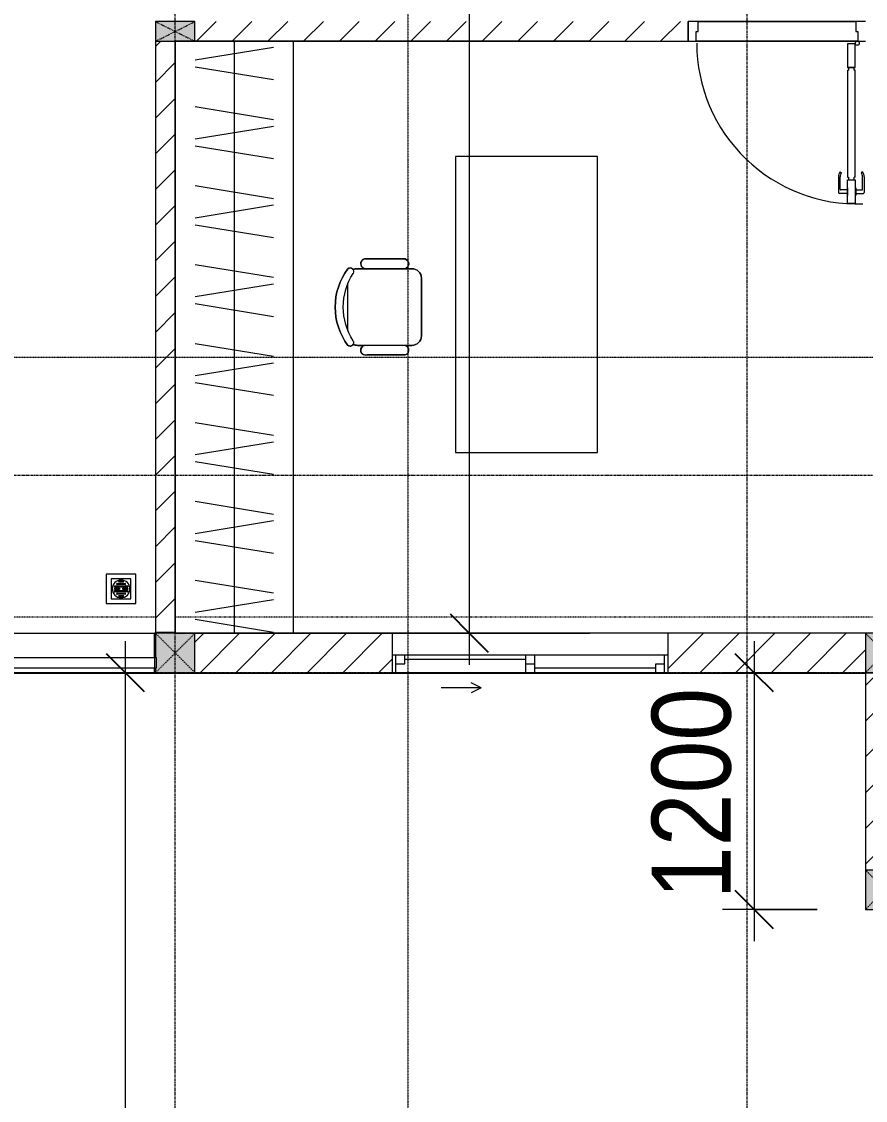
# Model space of a CAD drawing. Header units: millimetres. Extents: x 1591 to 240306, y -15958 to 82755.
# Drawn here: x 56175 to 60454, y 22369 to 27837 of the extents above; entities that cross this region are included whole.
import ezdxf

# ---------------------------------------------------------------- set-up
doc = ezdxf.new("R2010")
doc.units = ezdxf.units.MM
for name, pattern in [('Dash', [6, 3, -3]), ('Dash 1_8_', [6.35, 3.175, -3.175]), ('Dash Dot 3_16_', [7.9375, 4.7625, -1.5875, 0, -1.5875]), ('Grid Line', [22.225, 12.7, -3.175, 3.175, -3.175])]:
    doc.linetypes.add(name, pattern=pattern)
for name, color, linetype, lineweight in [('0-1', 7, 'Continuous', 5), ('A-ANNO-DIMS', 211, 'Continuous', 9), ('A-ANNO-DIMS-160', 211, 'Continuous', 9), ('A-AREA', 32, 'Dash 1_8_', 9), ('A-DETL-GENF-1', 9, 'Continuous', 9), ('A-DOOR-1', 254, 'Continuous', 9), ('A-DOOR-2', 9, 'Continuous', 9), ('A-FLOR-1', 250, 'Continuous', 9), ('A-FLOR-2', 9, 'Continuous', 9), ('A-FLOR-HRAL-1', 254, 'Continuous', 9), ('A-FLOR-HRAL-2', 9, 'Continuous', 9), ('A-GLAZ', 151, 'Continuous', 9), ('A-WALL-1', 253, 'Continuous', 18), ('A-WALL-2', 9, 'Continuous', 9), ('A-WALL-3', 113, 'Continuous', 18), ('A-WALL-PATT-1', 10, 'Continuous', 9), ('A-WALL-PATT-2', 111, 'Continuous', 9), ('G-ANNO-SYMB-1', 111, 'Dash Dot 3_16_', 18), ('G-IMPT-3', 8, 'Continuous', 9), ('I-FURN', 30, 'Continuous', 9), ('I-FURN-1', 254, 'Continuous', 9), ('M-EQPM', 50, 'Continuous', 9), ('S-COLS', 52, 'Continuous', 9), ('S-COLS-3', 254, 'Continuous', 9), ('S-COLS-4', 253, 'Continuous', 18), ('S-COLS-5', 52, 'Continuous', 18), ('S-COLS-HDLN', 52, 'Dash', 9), ('S-COLS-HDLN-1', 9, 'Dash', 9), ('S-GRID-1', 1, 'Grid Line', 9)]:
    doc.layers.add(name, color=color, linetype=linetype, lineweight=lineweight)
doc.styles.add('UTM Avo', font='UTM Avo.ttf', dxfattribs={"width": 0.9, "height": 400})
doc.dimstyles.new('1_Dim_chi_tiet_2_5', dxfattribs={"dimscale": 304.8, "dimtxt": 399.720379, "dimasz": 0.629921, "dimexe": 0.524934, "dimexo": 0.0625, "dimgap": 0.052493, "dimtad": 1, "dimdec": 0, "dimrnd": 5, "dimzin": 0, "dimdsep": 46, "dimtxsty": 'UTM Avo', "dimblk1": 'OBLIQUE', "dimblk2": 'OBLIQUE', "dimsah": 1, "dimcen": 0.09, "dimdle": 0.524934, "dimazin": 0, "dimtfac": 1, "dimtdec": 4, "dimtix": 1, "dimtmove": 0, "dimatfit": 3, "dimfxl": 1.049869, "dimfxlon": 1, "dimtvp": 1, "dimtolj": 1, "dimtzin": 0, "dimarcsym": 2})
doc.dimstyles.new('1_Dim_chi_tiet_2_5_1', dxfattribs={"dimscale": 304.8, "dimtxt": 399.720379, "dimasz": 0.629921, "dimexe": 0.524934, "dimexo": 0.0625, "dimgap": 0.052493, "dimtad": 1, "dimdec": 0, "dimrnd": 5, "dimzin": 0, "dimdsep": 46, "dimtxsty": 'UTM Avo', "dimblk1": 'OBLIQUE', "dimblk2": 'OBLIQUE', "dimsah": 1, "dimcen": 0.09, "dimdle": 0.524934, "dimazin": 0, "dimtfac": 1, "dimtdec": 4, "dimtix": 1, "dimtmove": 0, "dimatfit": 3, "dimfxl": 1.049869, "dimfxlon": 1, "dimtvp": 1, "dimtolj": 1, "dimtzin": 0, "dimarcsym": 2})
pattern_1 = [(45, (0, 0), (-90.50967, 90.50967), [])]
pattern_2 = [(45, (11001.35, 0), (-90.50967, 90.50967), [])]

# ---------------------------------------------------------------- blocks, each defined once
blk = doc.blocks.new('NCV_TKTC_KET CAU_rvt-1-TKCS_MB TẦNG 3-4')
at = {"layer": 'A-FLOR-1'}
for p, q in [((45853.6, 24741.9), (45853.6, 24736.9)), ((44802.6, 24535.3), (45853.6, 24535.3)), ((45853.6, 24535.3), (49452.6, 24535.3))]:
    blk.add_line(p, q, dxfattribs=at)
blk = doc.blocks.new('DOOR_CW_01 CANH MO-PANEL KINH - DIW_01-900x2200-CỬA GỖ VÂN LAMINATE-V106-TKCS_MB TẦNG 3-4')
at = {"layer": 'A-DETL-GENF-1'}
for p, q in [((-399, 820.5), (-438, 820.5)), ((-399, 831.8), (-397, 831.8)), ((-399, 792.2), (-399, 831.8)), ((-397, 872), (-357, 872)), ((-397, 752), (-397, 872)), ((-397, 792.2), (-397, 831.8)), ((-357, 872), (-357, 752)), ((-357, 792.2), (-357, 831.8)), ((-355, 831.8), (-357, 831.8)), ((-355, 792.2), (-355, 831.8)), ((-355, 820.5), (-316, 820.5)), ((-442, 737), (-442, 816.5)), ((-434, 799.5), (-434, 737)), ((-399, 803.5), (-430, 803.5)), ((-397, 792.2), (-399, 792.2)), ((-357, 792.2), (-355, 792.2)), ((-355, 803.5), (-324, 803.5)), ((-320, 799.5), (-320, 737)), ((-312, 737), (-312, 816.5)), ((-433.9, 711.2), (-427.3, 715.8)), ((-357, 752), (-397, 752)), ((-397, 738), (-391, 738)), ((-397, 738), (-397, 196)), ((-363, 752), (-391, 752)), ((-391, 752), (-391, 738)), ((-363, 738), (-363, 752)), ((-357, 738), (-363, 738)), ((-357, 196), (-357, 738)), ((-320.1, 711.2), (-326.7, 715.8)), ((-397, 196), (-391, 196)), ((-357, 182), (-397, 182)), ((-397, 182), (-397, 62)), ((-391, 196), (-391, 182)), ((-391, 182), (-363, 182)), ((-357, 196), (-363, 196)), ((-363, 182), (-363, 196)), ((-357, 62), (-357, 182)), ((-397, 62), (-357, 62))]:
    blk.add_line(p, q, dxfattribs=at)
blk.add_circle((-407, 60), 10, dxfattribs=at)
for centre, radius, start, end in [((-438, 816.5), 4, 90, 180), ((-407, 60), 814, 360, 92), ((-316, 816.5), 4, 0, 90), ((-430, 799.5), 4, 90, 180), ((-324, 799.5), 4, 360, 90), ((-397, 737), 45, 180, 215), ((-397, 737), 37, 180, 215), ((-357, 737), 37, 325, 0), ((-357, 737), 45, 325, 0)]:
    blk.add_arc(centre, radius, start, end, dxfattribs=at)
at = {"layer": 'A-DOOR-2'}
for p, q in [((-410, 50), (-448.4, 50)), ((-410, 0), (-410, 50)), ((-400, 0), (-410, 0)), ((-407, 50), (-382, 50)), ((-400, -50), (-400, 0)), ((410, 0), (400, 0)), ((400, 0), (400, -50)), ((450, 50), (410, 50)), ((410, 50), (410, 0)), ((450, -50), (450, 50)), ((-448.4, -50), (-400, -50)), ((400, -50), (450, -50))]:
    blk.add_line(p, q, dxfattribs=at)
blk = doc.blocks.new('TU DO LV A - TU DO LV A-V186-TKCS_MB TẦNG 3-4')
at = {"layer": 'I-FURN'}
for p, q in [((5, 600), (0, 600)), ((4.3, 101), (68.9, 499)), ((169, 101), (104.4, 499)), ((202.5, 101), (267.1, 499)), ((404.3, 101), (468.9, 499)), ((569, 101), (504.4, 499)), ((602.5, 101), (667.1, 499)), ((804.3, 101), (868.9, 499)), ((969, 101), (904.4, 499)), ((1002.5, 101), (1067.1, 499)), ((1204.3, 101), (1268.9, 499)), ((1369, 101), (1304.4, 499)), ((1402.5, 101), (1467.1, 499)), ((1604.3, 101), (1668.9, 499)), ((1769, 101), (1704.4, 499)), ((1802.5, 101), (1867.1, 499)), ((2004.3, 101), (2068.9, 499)), ((2169, 101), (2104.4, 499)), ((2202.5, 101), (2267.1, 499)), ((2404.3, 101), (2468.9, 499)), ((2569, 101), (2504.4, 499)), ((2602.5, 101), (2667.1, 499)), ((2804.3, 101), (2868.9, 499)), ((2969, 101), (2904.4, 499)), ((0, 300), (3000, 300)), ((0, 0), (3000, 0))]:
    blk.add_line(p, q, dxfattribs=at)
at = {"layer": 'I-FURN-1'}
for p, q in [((5, 600), (0, 600)), ((0, 0), (3000, 0))]:
    blk.add_line(p, q, dxfattribs=at)
blk = doc.blocks.new('BAN LV A - BAN LV A_dwg_ban hoc2-348006-TKCS_MB TẦNG 3-4')
at = {"layer": 'I-FURN'}
for p, q in [((-194.4, 388.8), (-194.4, 113.4)), ((145.8, 437.4), (-145.8, 437.4)), ((194.4, 113.4), (194.4, 388.8)), ((-243, 354.4), (-243, 162)), ((194.4, 351.4), (194.4, 150.8)), ((243.7, 162), (243.7, 354.4)), ((-120.5, 64.8), (120.5, 64.8))]:
    blk.add_line(p, q, dxfattribs=at)
at = {"layer": 'I-FURN', "flags": 128}
blk.add_lwpolyline([(-737.8, 610.5), (-737.8, 1330.5), (-154.9, 1330.5), (762.2, 1330.5), (762.2, 610.5)], close=True, dxfattribs=at)
at = {"layer": 'I-FURN'}
for centre, radius, start, end in [((-145.8, 388.8), 48.6, 90, 180), ((145.8, 388.8), 48.6, 360, 90), ((-218.7, 347.3), 25.3, 343.7398, 163.7398), ((219.4, 347.3), 25.3, 16.2602, 170.7054), ((-218.7, 154.9), 25.3, 163.7398, 16.2602), ((-145.8, 113.4), 48.6, 180, 207.5844), ((145.8, 113.4), 48.6, 332.4156, 0), ((219.4, 154.9), 25.3, 189.2946, 16.2602), ((-180.2, 75.4), 17.8, 57.9726, 216.6901), ((0, 324), 324, 233.1301, 306.8699), ((0, 359.3), 318.2, 237.5758, 302.4242), ((180.2, 75.4), 17.8, 323.3099, 122.0274)]:
    blk.add_arc(centre, radius, start, end, dxfattribs=at)
blk = doc.blocks.new('BAN LV A - BAN LV A_dwg-348005-TKCS_MB TẦNG 3-4')
at = {"extrusion": (0, 0, -1), "zscale": -1, "rotation": 180}
blk.add_blockref('BAN LV A - BAN LV A_dwg_ban hoc2-348006-TKCS_MB TẦNG 3-4', (-729, 1383.7), dxfattribs=at)
blk = doc.blocks.new('BAN LV A - BAN LV A-348231-TKCS_MB TẦNG 3-4')
at = {"layer": 'I-FURN-1'}
for p, q in [((534.6, 1270.3), (534.6, 1235.9)), ((923.4, 1232.9), (923.4, 1270.3)), ((486, 1221.7), (486, 1029.3)), ((972.7, 1029.3), (972.7, 1221.7)), ((534.6, 1029.3), (534.6, 994.9)), ((923.4, 994.9), (923.4, 1032.3)), ((583.2, 946.3), (874.8, 946.3)), ((1491.2, 773.2), (-8.8, 773.2)), ((-8.8, 773.2), (-8.8, 53.2)), ((1491.2, 53.2), (1491.2, 773.2)), ((-8.8, 53.2), (1491.2, 53.2))]:
    blk.add_line(p, q, dxfattribs=at)
for centre, radius, start, end in [((729, 1059.7), 324, 53.1301, 126.8699), ((548.9, 1308.3), 17.8, 143.3099, 240.596), ((909.2, 1308.3), 17.8, 299.404, 36.6901), ((583.2, 1270.3), 48.6, 152.4156, 180), ((874.8, 1270.3), 48.6, 360, 27.5844), ((510.3, 1228.8), 25.3, 16.2602, 196.2602), ((948.4, 1228.8), 25.3, 343.7398, 170.7054), ((510.3, 1036.4), 25.3, 196.2602, 343.7398), ((583.2, 994.9), 48.6, 180, 270), ((874.8, 994.9), 48.6, 270, 360), ((948.4, 1036.4), 25.3, 189.2946, 343.7398)]:
    blk.add_arc(centre, radius, start, end, dxfattribs=at)
blk.add_blockref('BAN LV A - BAN LV A_dwg-348005-TKCS_MB TẦNG 3-4', (0, 0))
blk = doc.blocks.new('Railing - 50 x 10mm-901205-TKCS_MB TẦNG 3-4')
at = {"layer": 'A-FLOR-HRAL-2'}
for p, q in [((25, 5), (-25, 5)), ((-25, 5), (-25, -5)), ((25, -5), (25, 5)), ((-25, -5), (25, -5))]:
    blk.add_line(p, q, dxfattribs=at)
blk = doc.blocks.new('Railing - Railing-1000870-TKCS_MB TẦNG 3-4')
at = {"layer": 'A-FLOR-HRAL-2'}
for p, q in [((22939.1, 15351.2), (21894.1, 15351.2)), ((21894.1, 15301.2), (22939.1, 15301.2))]:
    blk.add_line(p, q, dxfattribs=at)
at = {"rotation": 90.00000000000641}
for p in [(21819.1, 15326.2), (22944.1, 15326.2)]:
    blk.add_blockref('Railing - 50 x 10mm-901205-TKCS_MB TẦNG 3-4', p, dxfattribs=at)
blk = doc.blocks.new('G1_SOF - BO TRU - 100x200-745959-TKCS_MB TẦNG 3-4')
at = {"layer": 'S-COLS'}
blk.add_hatch(color=256, dxfattribs=at).paths.add_polyline_path([(-50, 100), (-50, -100), (50, -100), (50, 100)])
at = {"layer": 'S-COLS-4'}
for p, q in [((50, 100), (-50, 100)), ((-50, 100), (-50, -100)), ((50, -100), (50, 100)), ((-50, -100), (50, -100))]:
    blk.add_line(p, q, dxfattribs=at)
at = {"layer": 'S-COLS-HDLN-1'}
for p, q in [((50, 100), (-50, -100)), ((-50, 100), (50, -100))]:
    blk.add_line(p, q, dxfattribs=at)
blk = doc.blocks.new('NCV_TKTC_TANG 3 - 4_rvt-2-TKCS_MB TẦNG 3-4')
at = {"layer": 'A-WALL-PATT-1'}
h = blk.add_hatch(dxfattribs=at)
h.set_pattern_fill('FP_1', color=256, style=0, pattern_type=2)
h.set_pattern_definition(pattern_1)
h.paths.add_polyline_path([(46052.6, 27736.9), (48554.2, 27736.9), (48554.2, 27836.9), (46052.6, 27836.9), (46052.6, 27761.9)])
h = blk.add_hatch(dxfattribs=at)
h.set_pattern_fill('FP_1', color=256, style=0, pattern_type=2)
h.set_pattern_definition(pattern_1)
h.paths.add_polyline_path([(45852.6, 24741.9), (45952.6, 24741.9), (45952.6, 27736.9), (45852.6, 27736.9), (45852.6, 25733.9)])
at = {"layer": 'A-FLOR-2'}
for p, q in [((48604.2, 27836.9), (49404.2, 27836.9)), ((49404.2, 27836.9), (48604.2, 27836.9)), ((46052.6, 27736.9), (45952.6, 27736.9)), ((45952.6, 27736.9), (45952.6, 24741.9)), ((46552.6, 27736.9), (46052.6, 27736.9)), ((48054.6, 27736.9), (46552.6, 27736.9)), ((49414.2, 27736.9), (48594.2, 27736.9)), ((48594.2, 27736.9), (49414.2, 27736.9)), ((45847.6, 24736.9), (45852.6, 24736.9)), ((45852.6, 24736.9), (45852.6, 24741.9)), ((45952.6, 24741.9), (45952.6, 24736.9)), ((45952.6, 24736.9), (46052.6, 24736.9)), ((46052.6, 24736.9), (46552.6, 24736.9)), ((46552.6, 24736.9), (47052.6, 24736.9)), ((47052.6, 24736.9), (48054.6, 24736.9))]:
    blk.add_line(p, q, dxfattribs=at)
at = {"layer": 'A-WALL-1'}
for p, q in [((48554.2, 27736.9), (48554.2, 27836.9)), ((45852.6, 27736.9), (45852.6, 24741.9)), ((45952.6, 24741.9), (45952.6, 27736.9)), ((46052.6, 27736.9), (48554.2, 27736.9)), ((45852.6, 24741.9), (45952.6, 24741.9))]:
    blk.add_line(p, q, dxfattribs=at)
at = {"layer": 'A-WALL-2'}
for p, q in [((49414.2, 27736.9), (48594.2, 27736.9)), ((44802.6, 24736.9), (45847.6, 24736.9)), ((45847.6, 24611.9), (45847.6, 24736.9)), ((45847.6, 24536.9), (45847.6, 24561.9)), ((45847.6, 24536.9), (44802.6, 24536.9))]:
    blk.add_line(p, q, dxfattribs=at)
at = {"layer": 'A-DOOR-1', "rotation": 180}
blk.add_blockref('DOOR_CW_01 CANH MO-PANEL KINH - DIW_01-900x2200-CỬA GỖ VÂN LAMINATE-V106-TKCS_MB TẦNG 3-4', (49004.2, 27786.9), dxfattribs=at)
at = {"layer": 'A-FLOR-HRAL-1'}
blk.add_blockref('Railing - Railing-1000870-TKCS_MB TẦNG 3-4', (22908.5, 9260.7), dxfattribs=at)
at = {"layer": 'I-FURN-1'}
for name, p, rotation in [('TU DO LV A - TU DO LV A-V186-TKCS_MB TẦNG 3-4', (46552.6, 24736.9), 90.00000000000637), ('BAN LV A - BAN LV A-348231-TKCS_MB TẦNG 3-4', (48147.4, 25661.2), 90.00000000000614)]:
    blk.add_blockref(name, p, dxfattribs=dict(at, rotation=rotation))
at = {"layer": 'S-COLS-3', "rotation": 90.00000000000588}
blk.add_blockref('G1_SOF - BO TRU - 100x200-745959-TKCS_MB TẦNG 3-4', (45952.6, 27786.9), dxfattribs=at)
blk = doc.blocks.new('1_FAMILY RVT - W01-WxH 1400x1400xmm-389822-TKCS_MB TẦNG 3-4')
at = {"layer": 'A-GLAZ'}
for p, q in [((248.4, 172.39), (299.2, 197.79)), ((248.4, 172.39), (299.2, 146.99)), ((248.4, 172.39), (451.6, 172.39)), ((-700, 96.19), (-700, -103.81)), ((700, 96.19), (-700, 96.19)), ((-700, 96.19), (-636.5, 96.19)), ((-680.95, 96.19), (-680.95, 7.29)), ((-636.5, 96.19), (-22.225, 96.19)), ((-636.5, 96.19), (-636.5, 51.74)), ((-636.5, 73.965), (-22.225, 73.965)), ((-22.225, 7.29), (-22.225, 96.19)), ((-22.225, 96.19), (22.225, 96.19)), ((22.225, 96.19), (680.95, 96.19)), ((22.225, 96.19), (22.225, 7.29)), ((680.95, 96.19), (700, 96.19)), ((680.95, 96.19), (680.95, 7.29)), ((700, -103.81), (700, 96.19)), ((-700, 7.29), (-680.95, 7.29)), ((-636.5, 51.74), (-680.95, 51.74)), ((-680.95, 7.29), (-22.225, 7.29)), ((22.225, 51.74), (-22.225, 51.74)), ((-22.225, 7.29), (22.225, 7.29)), ((22.225, 29.515), (636.5, 29.515)), ((22.225, 7.29), (636.5, 7.29)), ((636.5, 51.74), (636.5, 7.29)), ((680.95, 51.74), (636.5, 51.74)), ((636.5, 7.29), (700, 7.29)), ((-700, -103.81), (700, -103.81))]:
    blk.add_line(p, q, dxfattribs=at)
blk = doc.blocks.new('G1_SOF - BO TRU - 200x200-V15-TKCS_MB TẦNG 3-4')
at = {"layer": 'S-COLS'}
blk.add_hatch(color=256, dxfattribs=at).paths.add_polyline_path([(-95, -100), (100, -100), (100, 100), (-100, 100), (-100, -25.1), (-95, -25.1), (-95, -75.1), (-100, -75.1), (-100, -100)])
at = {"layer": 'S-COLS-5'}
for p, q in [((100, 100), (-100, 100)), ((-100, 100), (-100, -25.1)), ((100, -100), (100, 100)), ((-100, -75.1), (-100, -100)), ((-100, -100), (100, -100))]:
    blk.add_line(p, q, dxfattribs=at)
at = {"layer": 'S-COLS-HDLN'}
for p, q in [((100, 100), (-100, -100)), ((-100, 100), (100, -100))]:
    blk.add_line(p, q, dxfattribs=at)
blk = doc.blocks.new('G1_SOF - BO TRU - 200x200-V18-TKCS_MB TẦNG 3-4')
at = {"layer": 'S-COLS'}
blk.add_hatch(color=256, dxfattribs=at).paths.add_polyline_path([(95, -100), (100, -100), (100, -74.6), (95, -74.6), (95, -24.6), (100, -24.6), (100, 100), (-100, 100), (-100, -100)])
at = {"layer": 'S-COLS-5'}
for p, q in [((100, 100), (-100, 100)), ((-100, 100), (-100, -100)), ((100, -24.6), (100, 100)), ((-100, -100), (100, -100)), ((100, -100), (100, -74.6))]:
    blk.add_line(p, q, dxfattribs=at)
at = {"layer": 'S-COLS-HDLN'}
for p, q in [((100, 100), (-100, -100)), ((-100, 100), (100, -100))]:
    blk.add_line(p, q, dxfattribs=at)
blk = doc.blocks.new('G1_SOF - BO TRU - 200x200-3054293-TKCS_MB TẦNG 3-4')
at = {"layer": 'S-COLS'}
blk.add_hatch(color=256, dxfattribs=at).paths.add_polyline_path([(100, -100), (100, 100), (-100, 100), (-100, -100)])
at = {"layer": 'S-COLS-5'}
for p, q in [((100, 100), (-100, 100)), ((-100, 100), (-100, -100)), ((100, -100), (100, 100)), ((-100, -100), (100, -100))]:
    blk.add_line(p, q, dxfattribs=at)
at = {"layer": 'S-COLS-HDLN'}
for p, q in [((100, 100), (-100, -100)), ((-100, 100), (100, -100))]:
    blk.add_line(p, q, dxfattribs=at)
blk = doc.blocks.new('TKTC_XREF_251221_MB TANG 2-7 - TKTC_XREF_260130_MB TANG 2-5_dwg_THU NUOC - THU NUOC-444531-TKCS_MB TẦNG 1-4746804-TKCS_MB TẦNG 3-4')
at = {"layer": 'G-IMPT-3'}
for p, q in [((-23.3, 10.8), (40.9, 10.8)), ((40.9, 4.8), (-23.3, 4.8)), ((-11, 23.3), (28.5, 23.3)), ((28.5, 17.3), (-11, 17.3)), ((-1.1, 35.6), (18.5, 35.6)), ((18.5, 29.6), (-1.1, 29.6)), ((-23.3, -13.6), (40.9, -13.6)), ((40.9, -19.6), (-23.3, -19.6)), ((-11, -26.1), (28.5, -26.1)), ((28.5, -32.1), (-11, -32.1)), ((-1.1, -38.5), (18.5, -38.5)), ((18.5, -44.5), (-1.1, -44.5))]:
    blk.add_line(p, q, dxfattribs=at)
at = {"layer": 'G-IMPT-3', "flags": 128}
for points in [[(83.7, -79.4), (83.7, 70.6), (-66.3, 70.6), (-66.3, -79.4)], [(58.7, -54.4), (58.7, 45.6), (-41.3, 45.6), (-41.3, -54.4)]]:
    blk.add_lwpolyline(points, close=True, dxfattribs=at)
for points in [[(-23.3, -1.2), (0.7, -1.2), (0.7, -7.2), (-23.3, -7.2)], [(40.9, -7.2), (16.7, -7.2), (16.7, -1.2), (40.9, -1.2)]]:
    blk.add_lwpolyline(points, dxfattribs=at)
at = {"layer": 'G-IMPT-3'}
for centre, radius, start, end in [((8.7, -4.4), 45, 360, 180), ((8.7, -4.4), 45, 360, 180), ((-23.3, 7.8), 3, 90, 270), ((-11, 20.3), 3, 90, 270), ((-1.1, 32.6), 3, 90, 270), ((18.5, 32.6), 3, 270, 90), ((28.5, 20.3), 3, 270, 90), ((40.9, 7.8), 3, 270, 90), ((8.7, -4.4), 45, 180, 360), ((8.7, -4.4), 45, 180, 360), ((-23.3, -4.2), 3, 90, 270), ((-23.3, -16.6), 3, 90, 270), ((-11, -29.1), 3, 90, 270), ((-1.1, -41.5), 3, 90, 270), ((18.5, -41.5), 3, 270, 90), ((28.5, -29.1), 3, 270, 90), ((40.9, -4.2), 3, 270, 90), ((40.9, -16.6), 3, 270, 90)]:
    blk.add_arc(centre, radius, start, end, dxfattribs=at)
blk = doc.blocks.new('TKTC_XREF_251221_MB TANG 2-7 - TKTC_XREF_251221_MB TANG 2-7-2039446-TKCS_MB TẦNG 3-4')
at = {"layer": 'M-EQPM'}
blk.add_line((12195, 7301.6), (12200, 7301.6), dxfattribs=at)
blk.add_blockref('TKTC_XREF_251221_MB TANG 2-7 - TKTC_XREF_260130_MB TANG 2-5_dwg_THU NUOC - THU NUOC-444531-TKCS_MB TẦNG 1-4746804-TKCS_MB TẦNG 3-4', (12016.9, 7729.4))
blk = doc.blocks.new('DIMBLOCK18-TKCS_MB TẦNG 3-4')
at = {"layer": 'A-ANNO-DIMS-160'}
for p, q in [((56701, 17076.9), (56701, 24696.9)), ((56381, 24536.9), (56861, 24536.9)), ((56701, 24536.9), (56381, 24536.9)), ((56381, 17236.9), (56861, 17236.9)), ((56701, 17236.9), (56381, 17236.9))]:
    blk.add_line(p, q, dxfattribs=at)
at = {"layer": 'A-ANNO-DIMS-160', "lineweight": 25}
for p, q in [((56701, 24536.9), (56605, 24632.9)), ((56701, 24536.9), (56797, 24440.9)), ((56701, 17236.9), (56605, 17332.9)), ((56701, 17236.9), (56797, 17140.9))]:
    blk.add_line(p, q, dxfattribs=at)
at = {"layer": 'A-ANNO-DIMS-160', "color": 0, "insert": (56181.4, 20339.2), "char_height": 400, "width": 1314.636, "attachment_point": 1, "rotation": 90, "line_spacing_factor": 1.110334, "style": 'UTM Avo'}
blk.add_mtext('7300', dxfattribs=at)
blk = doc.blocks.new('_Oblique')
at = {"color": 0, "linetype": 'ByBlock', "lineweight": -2}
blk.add_line((-0.5, -0.5), (0.5, 0.5), dxfattribs=at)
blk = doc.blocks.new('DIMBLOCK343-TKCS_MB TẦNG 3-4')
at = {"layer": 'A-ANNO-DIMS-160'}
for p, q in [((55653.9, 28244.6), (55653.9, 27764.6)), ((55653.9, 27924.6), (55653.9, 28244.6)), ((63653.9, 28244.6), (63653.9, 27764.6)), ((63653.9, 27924.6), (63653.9, 28244.6)), ((55493.9, 27924.6), (63813.9, 27924.6))]:
    blk.add_line(p, q, dxfattribs=at)
at = {"layer": 'A-ANNO-DIMS-160', "lineweight": 25}
for p, q in [((55653.9, 27924.6), (55749.9, 28020.6)), ((63653.9, 27924.6), (63749.9, 28020.6)), ((55653.9, 27924.6), (55557.9, 27828.6)), ((63653.9, 27924.6), (63557.9, 27828.6))]:
    blk.add_line(p, q, dxfattribs=at)
at = {"layer": 'A-ANNO-DIMS-160', "color": 0, "insert": (59106.1, 28444.2), "char_height": 400, "width": 1314.636, "attachment_point": 1, "line_spacing_factor": 1.110334, "style": 'UTM Avo'}
blk.add_mtext('8000', dxfattribs=at)
blk = doc.blocks.new('DIMBLOCK351-TKCS_MB TẦNG 3-4')
at = {"layer": 'A-ANNO-DIMS-160'}
for p, q in [((58445.1, 33496.9), (58445.1, 24576.9)), ((58765.1, 33336.9), (58285.1, 33336.9)), ((58445.1, 33336.9), (58765.1, 33336.9)), ((58765.1, 24736.9), (58285.1, 24736.9)), ((58445.1, 24736.9), (58765.1, 24736.9))]:
    blk.add_line(p, q, dxfattribs=at)
at = {"layer": 'A-ANNO-DIMS-160', "lineweight": 25}
for p, q in [((58445.1, 33336.9), (58349.1, 33432.9)), ((58445.1, 33336.9), (58541.1, 33240.9)), ((58445.1, 24736.9), (58349.1, 24832.9)), ((58445.1, 24736.9), (58541.1, 24640.9))]:
    blk.add_line(p, q, dxfattribs=at)
at = {"layer": 'A-ANNO-DIMS-160', "color": 0, "insert": (57925.4, 28489.2), "char_height": 400, "width": 1314.636, "attachment_point": 1, "rotation": 90, "line_spacing_factor": 1.110334, "style": 'UTM Avo'}
blk.add_mtext('8600', dxfattribs=at)
blk = doc.blocks.new('DIMBLOCK397-TKCS_MB TẦNG 3-4')
at = {"layer": 'A-ANNO-DIMS-160'}
for p, q in [((59889.7, 24696.9), (59889.7, 23176.9)), ((60209.7, 24536.9), (59729.7, 24536.9)), ((59889.7, 24536.9), (60209.7, 24536.9)), ((60209.7, 23336.9), (59729.7, 23336.9)), ((59889.7, 23336.9), (60209.7, 23336.9))]:
    blk.add_line(p, q, dxfattribs=at)
at = {"layer": 'A-ANNO-DIMS-160', "lineweight": 25}
for p, q in [((59889.7, 24536.9), (59793.7, 24632.9)), ((59889.7, 24536.9), (59985.7, 24440.9)), ((59889.7, 23336.9), (59793.7, 23432.9)), ((59889.7, 23336.9), (59985.7, 23240.9))]:
    blk.add_line(p, q, dxfattribs=at)
at = {"layer": 'A-ANNO-DIMS-160', "color": 0, "insert": (59370.1, 23389.2), "char_height": 400, "width": 1314.636, "attachment_point": 1, "rotation": 90, "line_spacing_factor": 1.110334, "style": 'UTM Avo'}
blk.add_mtext('1200', dxfattribs=at)

msp = doc.modelspace()

# ---------------------------------------------------------------- hatches: boundary and pattern name
at = {"layer": 'A-WALL-PATT-2'}
h = msp.add_hatch(dxfattribs=at)
h.set_pattern_fill('FP_1', color=256, style=0, pattern_type=2)
h.set_pattern_definition(pattern_2)
h.paths.add_polyline_path([(59453.9, 24536.9), (60453.9, 24536.9), (60453.9, 24736.9), (59453.9, 24736.9)])
h.paths.add_polyline_path([(57053.9, 24536.9), (58053.9, 24536.9), (58053.9, 24736.9), (57053.9, 24736.9), (57053.9, 24570.3)])
h = msp.add_hatch(dxfattribs=at)
h.set_pattern_fill('FP_1', color=256, style=0, pattern_type=2)
h.set_pattern_definition(pattern_2)
h.paths.add_polyline_path([(60653.9, 23536.9), (60653.9, 24536.9), (60453.9, 24536.9), (60453.9, 23536.9)])

# ---------------------------------------------------------------- linework, layer by layer
at = {"layer": 'A-AREA'}
for p, q in [((56853.9, 24818.8), (55803.9, 24818.8)), ((57553.9, 24818.8), (56953.9, 24818.8)), ((60553.9, 24818.8), (57553.9, 24818.8))]:
    msp.add_line(p, q, dxfattribs=at)
at = {"layer": 'A-WALL-3'}
for p, q in [((58053.9, 24736.9), (57053.9, 24736.9)), ((60453.9, 24736.9), (59453.9, 24736.9)), ((57053.9, 24536.9), (58053.9, 24536.9)), ((59453.9, 24536.9), (60453.9, 24536.9)), ((60453.9, 24536.9), (60453.9, 23536.9))]:
    msp.add_line(p, q, dxfattribs=at)
at = {"layer": 'G-ANNO-SYMB-1'}
for p, q in [((58132.7, 82373.8), (58132.7, 13320.5)), ((39749.2, 26135.3), (145928.2, 26135.3))]:
    msp.add_line(p, q, dxfattribs=at)
at = {"layer": 'S-GRID-1'}
for p, q in [((56953.9, 19175.3), (56953.9, 76690.4)), ((59853.9, 19175.3), (59853.9, 76690.4)), ((139245.7, 25536.9), (45492.6, 25536.9)), ((137213.7, 24536.9), (47524.6, 24536.9))]:
    msp.add_line(p, q, dxfattribs=at)

# ---------------------------------------------------------------- block references
at = {"layer": '0-1'}
for name in ['NCV_TKTC_KET CAU_rvt-1-TKCS_MB TẦNG 3-4', 'NCV_TKTC_TANG 3 - 4_rvt-2-TKCS_MB TẦNG 3-4']:
    msp.add_blockref(name, (11001.4, 0), dxfattribs=at)
at = {"layer": 'A-GLAZ', "rotation": 180}
msp.add_blockref('1_FAMILY RVT - W01-WxH 1400x1400xmm-389822-TKCS_MB TẦNG 3-4', (58753.9, 24633.1), dxfattribs=at)
at = {"layer": 'M-EQPM'}
msp.add_blockref('TKTC_XREF_251221_MB TANG 2-7 - TKTC_XREF_251221_MB TANG 2-7-2039446-TKCS_MB TẦNG 3-4', (44653.9, 17236.9), dxfattribs=at)
at = {"layer": 'S-COLS'}
for name, p in [('G1_SOF - BO TRU - 200x200-V15-TKCS_MB TẦNG 3-4', (56953.9, 24636.9)), ('G1_SOF - BO TRU - 200x200-3054293-TKCS_MB TẦNG 3-4', (60553.9, 24636.9)), ('G1_SOF - BO TRU - 200x200-V18-TKCS_MB TẦNG 3-4', (60553.9, 23436.9))]:
    msp.add_blockref(name, p, dxfattribs=at)

# ---------------------------------------------------------------- dimensions: what is measured, and where the dimension line sits
at = {"layer": 'A-ANNO-DIMS'}
for base, p1, p2, dimstyle, override, picture, middle in [((58445.1, 24736.9), (58765.1, 33336.9), (58765.1, 24736.9), '1_Dim_chi_tiet_2_5_1', {"dimpost": '<>', "dimfxl": 8600}, 'DIMBLOCK351-TKCS_MB TẦNG 3-4', (58222.1, 29036.9)), ((56701, 24536.9), (56381, 17236.9), (56381, 24536.9), '1_Dim_chi_tiet_2_5', {"dimpost": '<>', "dimfxl": 7300}, 'DIMBLOCK18-TKCS_MB TẦNG 3-4', (56478, 20886.9)), ((59889.7, 23336.9), (60209.7, 24536.9), (60209.7, 23336.9), '1_Dim_chi_tiet_2_5_1', {"dimpost": '<>', "dimfxl": 1200}, 'DIMBLOCK397-TKCS_MB TẦNG 3-4', (59666.7, 23936.9))]:
    dim = msp.add_linear_dim(base=base, p1=p1, p2=p2, angle=90, dimstyle=dimstyle, override=override, dxfattribs=at)
    dim.commit()
    dim.dimension.update_dxf_attribs({"geometry": picture, "text_midpoint": middle})
dim = msp.add_linear_dim(base=(63653.9, 27924.6), p1=(55653.9, 28244.6), p2=(63653.9, 28244.6), dimstyle='1_Dim_chi_tiet_2_5_1', override={"dimpost": '<>', "dimfxl": 8000}, dxfattribs=at)
dim.commit()
dim.dimension.update_dxf_attribs({"geometry": 'DIMBLOCK343-TKCS_MB TẦNG 3-4', "text_midpoint": (59653.9, 28147.6)})

doc.saveas('drawing.dxf')
